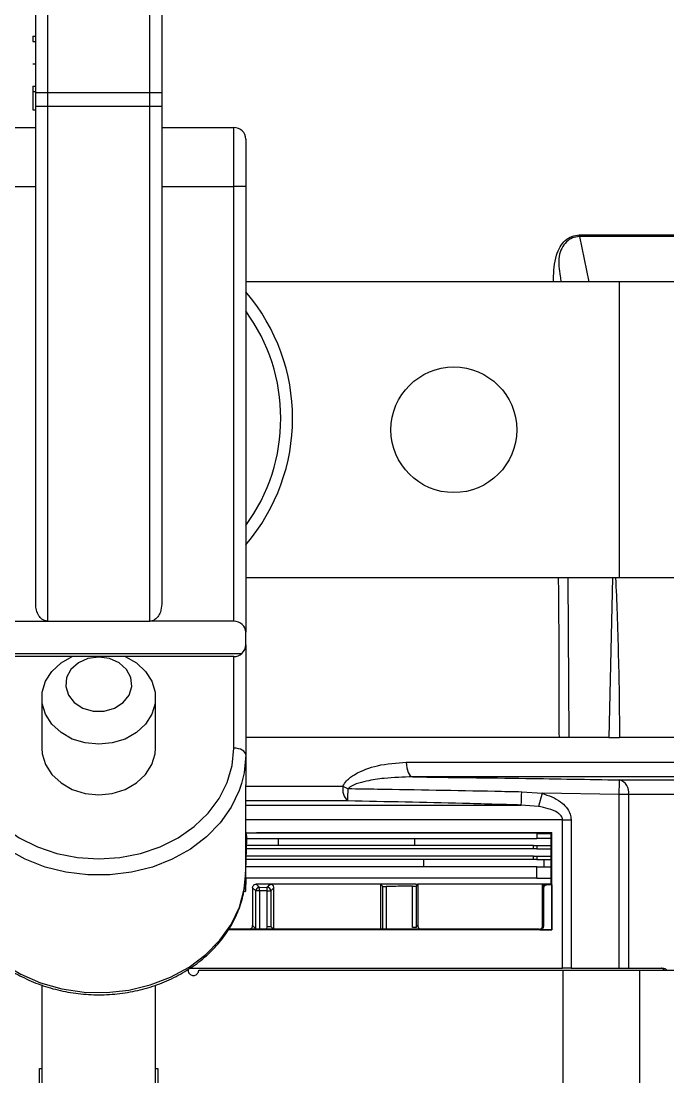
# Model space of a CAD drawing. Extents: x 17.3 to 113.1, y 4.8 to 84.5.
# Drawn here: x 53.632 to 56.364, y 68.546 to 73.007 of the extents above; entities that cross this region are included whole.
import ezdxf

# ---------------------------------------------------------------- set-up
doc = ezdxf.new("R2010")
doc.units = 0
doc.header["$MEASUREMENT"] = 0
doc.layers.add('OBJECT', color=7, linetype='CONTINUOUS')

msp = doc.modelspace()

# ---------------------------------------------------------------- linework, layer by layer
at = {"layer": 'OBJECT'}
for p, q in [((53.7437, 73.4545), (53.7437, 72.7045)), ((54.1757, 72.7045), (54.1757, 73.4545)), ((53.6937, 72.7045), (53.6937, 73.4045)), ((54.2257, 73.4045), (54.2257, 72.7045)), ((53.6817, 72.9434), (53.6937, 72.9434)), ((53.6817, 72.9434), (53.6817, 72.9211)), ((53.6817, 72.9211), (53.6937, 72.9211)), ((53.6817, 72.8259), (53.6937, 72.8259)), ((53.6817, 72.7314), (53.6937, 72.7314)), ((53.6817, 72.7314), (53.6817, 72.7094)), ((53.6817, 72.7094), (53.6937, 72.7094)), ((53.6937, 72.7045), (53.7437, 72.7045)), ((53.6937, 72.6478), (53.6937, 72.7045)), ((53.7437, 72.7045), (54.1757, 72.7045)), ((53.7437, 72.7045), (53.7437, 72.6478)), ((54.1757, 72.6478), (54.1757, 72.7045)), ((54.1757, 72.7045), (54.2257, 72.7045)), ((54.2257, 72.7045), (54.2257, 72.6478)), ((53.6817, 72.6318), (53.6937, 72.6318)), ((53.6937, 72.6478), (53.7437, 72.6478)), ((53.6937, 70.5427), (53.6937, 72.6478)), ((53.7437, 72.6478), (53.7437, 70.4712)), ((53.7437, 72.6478), (54.1757, 72.6478)), ((54.1757, 70.4712), (54.1757, 72.6478)), ((54.1757, 72.6478), (54.2257, 72.6478)), ((54.2257, 72.6478), (54.2257, 70.5427)), ((53.3887, 72.5575), (53.6937, 72.5575)), ((54.2257, 72.5575), (54.5307, 72.5575)), ((54.5307, 72.3075), (54.5307, 72.5575)), ((54.5807, 72.5075), (54.5807, 72.3075)), ((53.3887, 72.3075), (53.6937, 72.3075)), ((54.2257, 72.3075), (54.5307, 72.3075)), ((54.5307, 70.4712), (54.5307, 72.3075)), ((54.5807, 72.3075), (54.5307, 72.3075)), ((54.5807, 72.3075), (54.5807, 70.4242)), ((55.9899, 72.0965), (56.0303, 71.905)), ((56.1597, 71.905), (54.5807, 71.905)), ((56.1597, 70.655), (56.1597, 71.905)), ((57.8477, 71.905), (56.1597, 71.905)), ((56.1597, 70.655), (54.5807, 70.655)), ((55.9469, 69.98), (55.9423, 70.655)), ((56.1295, 70.655), (56.1146, 69.98)), ((57.8477, 70.655), (56.1597, 70.655)), ((53.3887, 70.4712), (53.7437, 70.4712)), ((53.7437, 70.4712), (54.1757, 70.4712)), ((54.5307, 70.4712), (54.1757, 70.4712)), ((54.5807, 70.3715), (54.5807, 70.4242)), ((54.5807, 70.3715), (54.5807, 69.906)), ((53.3545, 70.335), (54.5649, 70.335)), ((54.5307, 70.3215), (53.3887, 70.3215)), ((54.5307, 69.9347), (54.5307, 70.3215)), ((53.7197, 70.1475), (53.7197, 69.9347)), ((54.1997, 69.9347), (54.1997, 70.1475)), ((55.9053, 69.98), (54.5807, 69.98)), ((56.1146, 69.98), (55.9469, 69.98)), ((56.6823, 69.98), (56.1592, 69.98)), ((54.5807, 69.906), (54.5807, 69.7804)), ((55.2589, 69.8752), (56.5749, 69.8752)), ((54.5807, 69.4105), (54.5807, 69.7804)), ((54.5807, 69.7737), (54.9913, 69.7737)), ((56.6291, 69.8133), (55.2859, 69.8133)), ((56.1593, 69.8007), (56.6132, 69.8007)), ((55.7464, 69.7507), (55.8326, 69.7439)), ((55.8326, 69.7439), (55.8175, 69.6882)), ((56.1583, 69.7387), (55.8326, 69.7439)), ((56.1583, 69.0048), (56.1583, 69.7387)), ((56.1978, 69.7387), (56.1583, 69.7387)), ((56.1978, 69.7387), (56.1978, 69.0048)), ((56.6597, 69.7387), (56.1978, 69.7387)), ((55.0121, 69.7118), (54.5807, 69.7118)), ((54.5807, 69.6943), (55.7447, 69.6943)), ((55.8175, 69.6882), (55.7447, 69.6943)), ((55.9187, 69.6324), (54.5807, 69.6324)), ((55.9187, 69.0048), (55.9187, 69.6324)), ((55.9187, 69.6324), (55.9548, 69.6324)), ((55.9548, 69.6324), (55.9548, 69.0048)), ((54.5801, 69.3758), (54.5847, 69.552)), ((54.5847, 69.5608), (54.5807, 69.5838)), ((54.5807, 69.5536), (54.5847, 69.5536)), ((54.5818, 69.5776), (55.8097, 69.5776)), ((54.5847, 69.5552), (54.5847, 69.5604)), ((54.5847, 69.5536), (55.8097, 69.5536)), ((54.719, 69.5236), (54.719, 69.5536)), ((55.2946, 69.5236), (55.2946, 69.5536)), ((55.8097, 69.5776), (55.8097, 69.5536)), ((55.8097, 69.5748), (55.8697, 69.5748)), ((55.8702, 69.5536), (55.8097, 69.5536)), ((55.873, 69.5782), (55.8697, 69.5748)), ((55.8697, 69.5748), (55.8702, 69.5748)), ((55.8702, 69.3598), (55.8702, 69.5748)), ((55.873, 69.1665), (55.873, 69.5782)), ((55.796, 69.5087), (54.5836, 69.5087)), ((55.796, 69.5236), (54.5839, 69.5236)), ((55.796, 69.5087), (55.796, 69.5236)), ((55.796, 69.5236), (55.8097, 69.5236)), ((55.8097, 69.5087), (55.796, 69.5087)), ((55.8097, 69.5236), (55.8097, 69.5087)), ((55.8097, 69.5236), (55.8702, 69.5236)), ((55.8097, 69.5087), (55.8702, 69.5087)), ((55.796, 69.4638), (54.5824, 69.4638)), ((55.796, 69.4787), (54.5828, 69.4787)), ((55.3329, 69.4338), (55.3329, 69.4638)), ((55.796, 69.4638), (55.796, 69.4787)), ((55.796, 69.4787), (55.8097, 69.4787)), ((55.8097, 69.4638), (55.796, 69.4638)), ((55.8097, 69.4787), (55.8097, 69.4638)), ((55.8097, 69.4787), (55.8702, 69.4787)), ((55.8097, 69.4638), (55.8702, 69.4638)), ((55.8412, 69.4338), (55.8412, 69.4638)), ((55.8097, 69.4338), (54.5816, 69.4338)), ((55.8097, 69.3858), (55.8097, 69.4338)), ((55.8097, 69.4338), (55.8702, 69.4338)), ((54.5815, 69.3858), (54.5801, 69.3309)), ((55.8097, 69.3858), (54.5803, 69.3858)), ((55.8097, 69.3858), (55.8702, 69.3858)), ((54.5731, 69.3309), (54.5799, 69.3295)), ((54.6232, 69.3315), (54.6097, 69.3449)), ((54.6097, 69.3449), (54.6097, 69.3448)), ((54.6097, 69.3448), (54.6097, 69.1849)), ((54.6382, 69.3315), (54.6232, 69.3315)), ((54.6232, 69.1713), (54.6232, 69.3315)), ((54.6247, 69.3598), (54.6247, 69.3598)), ((54.6718, 69.3317), (54.6382, 69.3315)), ((54.6382, 69.3315), (54.6382, 69.1713)), ((54.6718, 69.3317), (54.6868, 69.3317)), ((54.6718, 69.1814), (54.6718, 69.3317)), ((54.6997, 69.3598), (54.6847, 69.3598)), ((54.6868, 69.3317), (54.6868, 69.1814)), ((55.15, 69.3598), (54.6997, 69.3598)), ((54.6997, 69.1698), (54.6997, 69.3448)), ((55.15, 69.3598), (55.15, 69.1698)), ((55.1597, 69.3598), (55.1501, 69.3598)), ((55.1593, 69.1698), (55.1593, 69.3506)), ((55.1743, 69.3504), (55.1743, 69.1698)), ((55.2851, 69.1774), (55.2851, 69.3516)), ((55.2997, 69.3598), (55.3077, 69.3598)), ((55.3001, 69.3522), (55.3001, 69.1774)), ((55.3077, 69.3598), (55.3077, 69.185)), ((55.8347, 69.3598), (55.3077, 69.3598)), ((55.8347, 69.3446), (55.8347, 69.3598)), ((55.8687, 69.3598), (55.8347, 69.3598)), ((55.8379, 69.3413), (55.8347, 69.3446)), ((55.8347, 69.1851), (55.8347, 69.3446)), ((55.8379, 69.3413), (55.8379, 69.1818)), ((55.8498, 69.3598), (55.8497, 69.3598)), ((55.8697, 69.3598), (55.8687, 69.3598)), ((55.8702, 69.3598), (55.8697, 69.3598)), ((55.873, 69.3566), (55.873, 69.1666)), ((55.5847, 69.1698), (54.5094, 69.1698)), ((54.6097, 69.1849), (54.6097, 69.1848)), ((54.6705, 69.1698), (54.6718, 69.1814)), ((54.6718, 69.1814), (54.6868, 69.1814)), ((54.6868, 69.1814), (54.6997, 69.1683)), ((55.3001, 69.1774), (55.2851, 69.1774)), ((55.3001, 69.1774), (55.3077, 69.185)), ((55.5997, 69.1698), (55.5847, 69.1698)), ((55.5997, 69.1698), (55.5997, 69.1698)), ((55.8197, 69.1698), (55.8196, 69.1698)), ((55.8347, 69.1851), (55.8379, 69.1818)), ((55.8347, 69.1846), (55.8347, 69.1851)), ((55.873, 69.1665), (55.873, 69.1666)), ((54.3409, 69.0048), (55.9187, 69.0048)), ((54.3822, 68.9967), (55.9214, 68.9967)), ((55.9214, 68.4167), (55.9214, 68.9967)), ((55.9214, 68.9967), (56.2446, 68.9967)), ((55.9548, 69.0048), (56.1583, 69.0048)), ((56.1583, 69.0048), (56.1978, 69.0048)), ((56.1978, 69.0048), (56.3447, 69.0048)), ((56.2446, 68.4167), (56.2446, 68.9967)), ((56.2446, 68.9967), (56.3966, 68.9967)), ((53.7197, 68.934), (53.7197, 68.3757)), ((54.1997, 68.3757), (54.1997, 68.9334)), ((53.7097, 68.1709), (53.7097, 68.5805)), ((53.7097, 68.5805), (53.7197, 68.5805)), ((54.1997, 68.5805), (54.2097, 68.5805)), ((54.2097, 68.5805), (54.2097, 68.1709))]:
    msp.add_line(p, q, dxfattribs=at)
at = {"layer": 'OBJECT', "flags": 128}
for points in [[(54.0715, 70.3215), (54.1189, 70.2947), (54.1572, 70.2592), (54.1841, 70.2172), (54.198, 70.1712), (54.198, 70.1238), (54.1841, 70.0778), (54.1572, 70.0358), (54.1189, 70.0004), (54.0713, 69.9734), (54.0172, 69.9566), (53.9597, 69.9509), (53.9023, 69.9566), (53.8482, 69.9734), (53.8006, 70.0004), (53.7622, 70.0358), (53.7353, 70.0778), (53.7215, 70.1238), (53.7215, 70.1712), (53.7353, 70.2172), (53.7622, 70.2592), (53.8006, 70.2947), (53.848, 70.3215)], [(53.9597, 70.3195), (53.9143, 70.3133), (53.8737, 70.2954), (53.8425, 70.2676), (53.824, 70.233), (53.8202, 70.1954), (53.8315, 70.1588), (53.8567, 70.1272), (53.8931, 70.104), (53.9367, 70.0917), (53.9828, 70.0917), (54.0264, 70.104), (54.0627, 70.1272), (54.0879, 70.1588), (54.0992, 70.1954), (54.0954, 70.233), (54.0769, 70.2676), (54.0457, 70.2954), (54.0052, 70.3133), (53.9597, 70.3195)], [(53.3887, 69.9347), (53.3958, 69.8615), (53.4167, 69.7902), (53.451, 69.7224), (53.4978, 69.6598), (53.556, 69.604), (53.6241, 69.5563), (53.7005, 69.518), (53.7833, 69.4899), (53.8704, 69.4727), (53.9597, 69.467), (54.0491, 69.4727), (54.1362, 69.4899), (54.219, 69.518), (54.2954, 69.5563), (54.3635, 69.604), (54.4217, 69.6598), (54.4685, 69.7224), (54.5028, 69.7902), (54.5237, 69.8615), (54.5307, 69.9347)], [(53.7197, 69.9347), (53.7215, 69.911), (53.7353, 69.865), (53.7622, 69.823), (53.8006, 69.7876), (53.8482, 69.7606), (53.9023, 69.7438), (53.9597, 69.7381)], [(53.9597, 69.7381), (54.0172, 69.7438), (54.0713, 69.7606), (54.1189, 69.7876), (54.1572, 69.823), (54.1841, 69.865), (54.198, 69.911), (54.1997, 69.9347)], [(54.5807, 69.906), (54.5798, 69.9116), (54.5769, 69.917), (54.5723, 69.922), (54.5661, 69.9263), (54.5585, 69.9299), (54.5499, 69.9325), (54.5405, 69.9342), (54.5307, 69.9347)], [(54.5807, 69.906), (54.5738, 69.8302), (54.563, 69.7854)], [(55.2589, 69.8752), (55.2595, 69.8633), (55.261, 69.8519), (55.2635, 69.8413), (55.2668, 69.832), (55.2709, 69.8243), (55.2755, 69.8184), (55.2806, 69.8147), (55.2859, 69.8133)], [(54.563, 69.7854), (54.5531, 69.7561), (54.5192, 69.6853), (54.4728, 69.6195), (54.415, 69.56), (54.3469, 69.5083), (54.2702, 69.4655), (54.1866, 69.4325), (54.0979, 69.4101), (54.0061, 69.3988), (53.9133, 69.3988), (53.8215, 69.4101), (53.7329, 69.4325), (53.6492, 69.4655), (53.5725, 69.5083), (53.5045, 69.56), (53.4466, 69.6195), (53.4002, 69.6853), (53.379, 69.7258)], [(53.3393, 69.389), (53.3415, 69.3623), (53.3577, 69.2858), (53.3879, 69.2121), (53.4314, 69.1431), (53.4873, 69.0803), (53.5541, 69.0253), (53.6305, 68.9792), (53.7145, 68.9431), (53.8042, 68.918), (53.8976, 68.9043), (53.9924, 68.9025), (54.0864, 68.9125), (54.1775, 68.9341), (54.2635, 68.9668), (54.3424, 69.0099), (54.4124, 69.0623), (54.4719, 69.1228), (54.5194, 69.19), (54.5538, 69.2624), (54.5744, 69.3382), (54.5807, 69.4105)], [(54.6247, 69.3598), (54.6255, 69.3591), (54.6286, 69.3559), (54.6336, 69.351), (54.6381, 69.3465)], [(54.6381, 69.3465), (54.6681, 69.3467), (54.6717, 69.3467)], [(54.6382, 69.3315), (54.6382, 69.3344), (54.6382, 69.3372), (54.6382, 69.3397), (54.6381, 69.342), (54.6381, 69.3439), (54.6381, 69.3453), (54.6381, 69.3462), (54.6381, 69.3465)], [(54.6717, 69.3467), (54.6721, 69.3471), (54.6752, 69.3503), (54.68, 69.3551), (54.6847, 69.3598)], [(54.6718, 69.3317), (54.6717, 69.3346), (54.6717, 69.3374), (54.6717, 69.3399), (54.6717, 69.3422), (54.6717, 69.344), (54.6717, 69.3455), (54.6717, 69.3464), (54.6717, 69.3467)], [(54.6997, 69.3448), (54.6949, 69.3399), (54.6901, 69.3351), (54.6868, 69.3317)], [(55.15, 69.3598), (55.1518, 69.3581), (55.1557, 69.3542), (55.1593, 69.3506)], [(55.3077, 69.3598), (55.3037, 69.3558), (55.3001, 69.3522)], [(55.8347, 69.3598), (55.837, 69.3576), (55.8393, 69.3554)], [(55.8497, 69.3598), (55.8505, 69.359), (55.8529, 69.3566)], [(55.873, 69.3566), (55.8707, 69.3588), (55.8697, 69.3598)], [(55.8229, 69.1666), (55.8221, 69.1674), (55.8197, 69.1698)]]:
    msp.add_lwpolyline(points, dxfattribs=at)
at = {"layer": 'OBJECT'}
msp.add_circle((55.4597, 71.28), 0.2655, dxfattribs=at)
for centre, radius, start, end in [((54.5307, 72.5075), 0.05, 0, 90), ((53.9597, 71.3285), 0.819, 319.3094, 40.6906), ((53.9597, 71.3285), 0.769, 323.8565, 36.1435), ((54.5307, 70.3715), 0.05, 313.1786, 0), ((54.5307, 70.3715), 0.05, 270, 313.1786), ((55.0563, 69.7611), 0.0662, 169.0223, 228.164), ((55.1687, 70.1423), 0.4091, 244.3024, 247.6558), ((6.8417, 70.5768), 49.3237, 359.02639, 359.09839), ((56.1429, 69.7476), 0.0556, 350.8083, 72.8845), ((42.3788, 69.9887), 12.6363, 358.74403, 358.98063), ((38.8679, 70.2174), 16.8849, 358.2249, 358.41632), ((54.4647, 69.5604), 0.12, 0, 0.1914), ((54.4647, 69.5552), 0.12, 359.2499, 0), ((54.4647, 69.5552), 0.12, 358.5, 359.2499), ((54.5701, 69.3761), 0.01, 357, 358.5), ((54.5701, 69.3312), 0.01, 350.4441, 358.5), ((54.6382, 69.3315), 0.015, 90.3651, 179.9547), ((54.6718, 69.3317), 0.015, 0.0468, 90.2895)]:
    msp.add_arc(centre, radius, start, end, dxfattribs=at)
for centre, major_axis, ratio, start_param, end_param in [((54.5307, 70.4242), (0.05, 0), 0.938361, 0, 1.570796), ((55.0781, 67.4911), (2.3412, 0), 0.904333, 1.783132, 1.78488)]:
    msp.add_ellipse(centre, major_axis=major_axis, ratio=ratio, start_param=start_param, end_param=end_param, dxfattribs=at)
for points, knots in [([(53.6817, 72.7094), (53.6817, 72.6963), (53.6817, 72.6702), (53.6817, 72.6388), (53.6817, 72.6345), (53.6817, 72.6318)], [0, 0, 0, 0, 0.280392, 0.560813, 1, 1, 1, 1]), ([(55.881, 71.905), (55.8809, 71.9087), (55.8808, 71.9294), (55.8829, 71.9674), (55.8907, 72.0144), (55.9071, 72.0534), (55.9299, 72.0811), (55.9581, 72.0996), (55.979, 72.1022), (55.9895, 72.1035)], [0, 0, 0, 0, 0.04088, 0.227855, 0.418299, 0.567523, 0.70923, 0.854708, 1, 1, 1, 1]), ([(55.9899, 72.0965), (55.9801, 72.0953), (55.9605, 72.0929), (55.934, 72.0751), (55.9138, 72.0479), (55.9024, 72.0117), (55.9021, 71.9709), (55.9073, 71.9349), (55.9113, 71.9129), (55.9127, 71.905)], [0, 0, 0, 0, 0.144324, 0.289179, 0.432802, 0.576444, 0.739188, 0.905895, 1, 1, 1, 1]), ([(55.9895, 72.1035), (56.095, 72.1036), (56.306, 72.1036), (56.4811, 72.1036), (56.5686, 72.1035)], [0, 0, 0, 0, 0.500003, 1, 1, 1, 1]), ([(55.9899, 72.0965), (55.9898, 72.0976), (55.9896, 72.1), (55.9895, 72.1024), (55.9895, 72.1035)], [0, 0, 0, 0, 0.500001, 1, 1, 1, 1]), ([(56.5692, 72.0965), (56.4817, 72.0965), (56.3066, 72.0964), (56.0955, 72.0965), (55.9899, 72.0965)], [0, 0, 0, 0, 0.499779, 1, 1, 1, 1]), ([(55.9053, 69.98), (55.9051, 70.0845), (55.9048, 70.2935), (55.9036, 70.5185), (55.9023, 70.639), (55.9021, 70.655)], [0, 0, 0, 0, 0.46446, 0.928893, 1, 1, 1, 1]), ([(56.1431, 70.655), (56.1451, 70.6046), (56.1496, 70.4945), (56.1547, 70.3244), (56.1584, 70.1498), (56.1589, 70.0349), (56.1592, 69.98)], [0, 0, 0, 0, 0.22394, 0.489698, 0.755953, 1, 1, 1, 1]), ([(53.7437, 70.4712), (53.7393, 70.4717), (53.7304, 70.4727), (53.7173, 70.4808), (53.7046, 70.4956), (53.6954, 70.5175), (53.6943, 70.5345), (53.6937, 70.5427)], [0, 0, 0, 0, 0.138343, 0.27604, 0.470202, 0.74205, 1, 1, 1, 1]), ([(54.2257, 70.5427), (54.2247, 70.5315), (54.2231, 70.5126), (54.2114, 70.4907), (54.1988, 70.4782), (54.1866, 70.472), (54.1789, 70.4714), (54.1757, 70.4712)], [0, 0, 0, 0, 0.350281, 0.585229, 0.760499, 0.899707, 1, 1, 1, 1]), ([(55.9469, 69.98), (55.9431, 69.98), (55.9325, 69.98), (55.9179, 69.98), (55.9087, 69.98), (55.9053, 69.98)], [0, 0, 0, 0, 0.263886, 0.723096, 1, 1, 1, 1]), ([(56.1146, 69.98), (56.1214, 69.98), (56.1349, 69.98), (56.15, 69.98), (56.1573, 69.98), (56.1592, 69.98)], [0, 0, 0, 0, 0.425021, 0.850044, 1, 1, 1, 1]), ([(54.9913, 69.7737), (54.996, 69.7816), (55.0085, 69.8028), (55.0585, 69.8359), (55.1442, 69.8675), (55.218, 69.8725), (55.2589, 69.8752)], [0, 0, 0, 0, 0.086849, 0.233706, 0.575453, 1, 1, 1, 1]), ([(55.2859, 69.8133), (55.2457, 69.8122), (55.1806, 69.8104), (55.1007, 69.7984), (55.0539, 69.786), (55.027, 69.7759), (55.0168, 69.7671), (55.0132, 69.7639)], [0, 0, 0, 0, 0.4325165, 0.6994923, 0.8586172, 0.9494209, 1, 1, 1, 1]), ([(55.2859, 69.8133), (55.4454, 69.8113), (55.7365, 69.8076), (56.0276, 69.8029), (56.1593, 69.8007)], [0, 0, 0, 0, 0.547716, 1, 1, 1, 1]), ([(55.0132, 69.7639), (55.0545, 69.7633), (55.2612, 69.7603), (55.5055, 69.7558), (55.7086, 69.7515), (55.7464, 69.7507)], [0, 0, 0, 0, 0.169099, 0.845499, 1, 1, 1, 1]), ([(55.8326, 69.7439), (55.86, 69.7344), (55.8982, 69.7211), (55.9359, 69.686), (55.9522, 69.6593), (55.9541, 69.6402), (55.9548, 69.6324)], [0, 0, 0, 0, 0.484963, 0.675899, 0.868393, 1, 1, 1, 1]), ([(55.7447, 69.6943), (55.6621, 69.6966), (55.4179, 69.7034), (55.1737, 69.7084), (55.0121, 69.7118)], [0, 0, 0, 0, 0.33844, 1, 1, 1, 1]), ([(55.9187, 69.6324), (55.9184, 69.6351), (55.9177, 69.6412), (55.9113, 69.6513), (55.8928, 69.6671), (55.8598, 69.68), (55.8312, 69.6855), (55.8175, 69.6882)], [0, 0, 0, 0, 0.064307, 0.144323, 0.280228, 0.653315, 1, 1, 1, 1]), ([(54.5818, 69.5776), (54.6997, 69.5777), (54.9406, 69.5777), (55.2769, 69.5778), (55.5919, 69.578), (55.7793, 69.5781), (55.873, 69.5782)], [0, 0, 0, 0, 0.256595, 0.524344, 0.762172, 1, 1, 1, 1]), ([(53.3407, 69.3881), (53.3415, 69.3715), (53.3437, 69.3304), (53.3614, 69.2663), (53.3913, 69.1973), (53.433, 69.1327), (53.4851, 69.0736), (53.5467, 69.0212), (53.6167, 68.9766), (53.6937, 68.9406), (53.776, 68.914), (53.8621, 68.8974), (53.9502, 68.891), (54.0386, 68.8951), (54.1254, 68.9096), (54.2089, 68.9342), (54.2875, 68.9685), (54.3596, 69.0118), (54.4235, 69.0632), (54.4781, 69.1218), (54.522, 69.1864), (54.5547, 69.2554), (54.5741, 69.3275), (54.5823, 69.3799), (54.5803, 69.4075), (54.58, 69.4106)], [0, 0, 0, 0, 0.030719, 0.075911, 0.121153, 0.16653, 0.212088, 0.257827, 0.303719, 0.349725, 0.395809, 0.441942, 0.488108, 0.534301, 0.580516, 0.62675, 0.672997, 0.719237, 0.76544, 0.81156, 0.857541, 0.903332, 0.948906, 0.99428, 1, 1, 1, 1]), ([(54.6097, 69.3449), (54.6098, 69.346), (54.61, 69.3488), (54.6118, 69.353), (54.6152, 69.3568), (54.6197, 69.3594), (54.623, 69.3597), (54.6247, 69.3598)], [0, 0, 0, 0, 0.139108, 0.354906, 0.570675, 0.785286, 1, 1, 1, 1]), ([(54.6847, 69.3598), (54.6822, 69.3598), (54.6723, 69.3598), (54.6523, 69.3598), (54.6347, 69.3598), (54.6247, 69.3598)], [0, 0, 0, 0, 0.124522, 0.499558, 1, 1, 1, 1]), ([(54.6997, 69.3448), (54.6997, 69.3458), (54.6995, 69.3486), (54.6977, 69.3528), (54.6943, 69.3567), (54.6898, 69.3593), (54.6864, 69.3597), (54.6847, 69.3598)], [0, 0, 0, 0, 0.132086, 0.346842, 0.565442, 0.785527, 1, 1, 1, 1]), ([(55.1593, 69.3506), (55.1596, 69.3506), (55.16, 69.3505), (55.1627, 69.3504), (55.1666, 69.3504), (55.1707, 69.3504), (55.1734, 69.3504), (55.1743, 69.3504)], [0, 0, 0, 0, 0.218376, 0.436761, 0.655077, 0.873327, 1, 1, 1, 1]), ([(55.2997, 69.3598), (55.2882, 69.3598), (55.265, 69.3598), (55.2185, 69.3598), (55.1832, 69.3598), (55.1597, 69.3598)], [0, 0, 0, 0, 0.250102, 0.500204, 1, 1, 1, 1]), ([(55.2851, 69.3516), (55.2773, 69.3516), (55.2568, 69.3513), (55.2237, 69.3509), (55.1945, 69.3506), (55.1781, 69.3505), (55.1743, 69.3504)], [0, 0, 0, 0, 0.211395, 0.554703, 0.89801, 1, 1, 1, 1]), ([(55.2851, 69.3516), (55.2868, 69.3517), (55.2902, 69.3517), (55.2947, 69.3518), (55.2981, 69.352), (55.2998, 69.3521), (55.3, 69.3522), (55.3001, 69.3522)], [0, 0, 0, 0, 0.21828, 0.436555, 0.654896, 0.873318, 1, 1, 1, 1]), ([(55.8347, 69.3451), (55.8349, 69.3468), (55.8353, 69.3501), (55.8382, 69.3548), (55.8423, 69.3582), (55.8466, 69.3597), (55.8489, 69.3598), (55.8497, 69.3598)], [0, 0, 0, 0, 0.22009, 0.439946, 0.66243, 0.885034, 1, 1, 1, 1]), ([(55.8347, 69.3446), (55.8347, 69.3447), (55.8347, 69.3449), (55.8347, 69.3451), (55.8347, 69.3451)], [0, 0, 0, 0, 0.6377244, 1, 1, 1, 1]), ([(55.8529, 69.3566), (55.8508, 69.3563), (55.8468, 69.3558), (55.842, 69.3522), (55.839, 69.3476), (55.838, 69.3439), (55.8379, 69.3417), (55.8379, 69.3413)], [0, 0, 0, 0, 0.29148, 0.560989, 0.754894, 0.949735, 1, 1, 1, 1]), ([(55.8498, 69.3598), (55.8506, 69.3598), (55.8573, 69.3598), (55.8639, 69.3598), (55.8697, 69.3598)], [0, 0, 0, 0, 0.1274938, 1, 1, 1, 1]), ([(55.873, 69.3566), (55.87, 69.3566), (55.8641, 69.3566), (55.8574, 69.3566), (55.8537, 69.3566), (55.8529, 69.3566)], [0, 0, 0, 0, 0.44189, 0.883774, 1, 1, 1, 1]), ([(55.5847, 69.1667), (55.5021, 69.1667), (55.3369, 69.1668), (55.0742, 69.1669), (54.8015, 69.167), (54.6103, 69.167), (54.5109, 69.1671), (54.5065, 69.1671)], [0, 0, 0, 0, 0.243573, 0.487146, 0.737795, 0.988444, 1, 1, 1, 1]), ([(54.5947, 69.1698), (54.5958, 69.1699), (54.5986, 69.1701), (54.6028, 69.1719), (54.6066, 69.1752), (54.6092, 69.1797), (54.6096, 69.1831), (54.6097, 69.1848)], [0, 0, 0, 0, 0.13902, 0.354777, 0.570511, 0.785205, 1, 1, 1, 1]), ([(54.6097, 69.1848), (54.6097, 69.1848), (54.6145, 69.18), (54.6189, 69.1757), (54.6232, 69.1713)], [0, 0, 0, 0, 0.0000308, 1, 1, 1, 1]), ([(55.3077, 69.185), (55.3078, 69.1834), (55.3081, 69.1802), (55.3104, 69.1759), (55.3138, 69.1725), (55.318, 69.1702), (55.3212, 69.17), (55.3227, 69.1698)], [0, 0, 0, 0, 0.193009, 0.385735, 0.585959, 0.801889, 1, 1, 1, 1]), ([(55.5752, 69.1698), (55.5754, 69.1698), (55.6602, 69.1698), (55.7401, 69.1698), (55.8197, 69.1698)], [0, 0, 0, 0, 0.002837, 1, 1, 1, 1]), ([(55.873, 69.1665), (55.8526, 69.1665), (55.8117, 69.1665), (55.7492, 69.1666), (55.674, 69.1666), (55.6185, 69.1667), (55.5847, 69.1667)], [0, 0, 0, 0, 0.218765, 0.43753, 0.656295, 1, 1, 1, 1]), ([(55.8196, 69.1698), (55.8043, 69.1698), (55.7685, 69.1698), (55.6958, 69.1698), (55.6371, 69.1698), (55.5997, 69.1698)], [0, 0, 0, 0, 0.21413, 0.4988621, 1, 1, 1, 1]), ([(55.8197, 69.1698), (55.8212, 69.17), (55.8242, 69.1702), (55.8289, 69.1726), (55.8325, 69.1765), (55.8344, 69.1809), (55.8346, 69.1835), (55.8347, 69.1846)], [0, 0, 0, 0, 0.210558, 0.42045, 0.641379, 0.864073, 1, 1, 1, 1]), ([(55.8379, 69.1818), (55.8378, 69.1803), (55.8375, 69.1773), (55.8355, 69.1732), (55.8325, 69.1698), (55.8282, 69.1672), (55.8248, 69.1668), (55.8229, 69.1666)], [0, 0, 0, 0, 0.172836, 0.345191, 0.529672, 0.742964, 1, 1, 1, 1]), ([(55.8229, 69.1666), (55.8279, 69.1666), (55.8447, 69.1666), (55.8613, 69.1666), (55.873, 69.1666)], [0, 0, 0, 0, 0.298618, 1, 1, 1, 1]), ([(55.8347, 69.1846), (55.8347, 69.1847), (55.8347, 69.1848), (55.8347, 69.185), (55.8347, 69.1851)], [0, 0, 0, 0, 0.636506, 1, 1, 1, 1]), ([(54.3372, 68.9967), (54.3373, 68.995), (54.3376, 68.9907), (54.3404, 68.9844), (54.3455, 68.9787), (54.3522, 68.975), (54.3598, 68.9738), (54.3675, 68.9751), (54.3742, 68.9789), (54.3793, 68.9848), (54.3819, 68.991), (54.3821, 68.9951), (54.3822, 68.9967)], [0, 0, 0, 0, 0.073488, 0.179791, 0.286364, 0.393529, 0.501387, 0.609763, 0.718227, 0.826267, 0.933534, 1, 1, 1, 1]), ([(55.9548, 69.0048), (55.9483, 69.0048), (55.9354, 69.0048), (55.9243, 69.0048), (55.9187, 69.0048)], [0, 0, 0, 0, 0.5, 1, 1, 1, 1]), ([(56.3481, 68.9967), (56.3481, 68.9969), (56.3474, 68.9986), (56.3447, 69.0015), (56.3402, 69.0043), (56.3366, 69.0047), (56.3347, 69.0048)], [0, 0, 0, 0, 0.026872, 0.274178, 0.638826, 1, 1, 1, 1]), ([(56.3447, 69.0048), (56.347, 69.0045), (56.3509, 69.004), (56.3553, 69.0011), (56.3569, 68.9986), (56.3574, 68.9978)], [0, 0, 0, 0, 0.487324, 0.826844, 1, 1, 1, 1])]:
    msp.add_open_spline(points, degree=3, knots=knots, dxfattribs=at)

doc.saveas('drawing.dxf')
